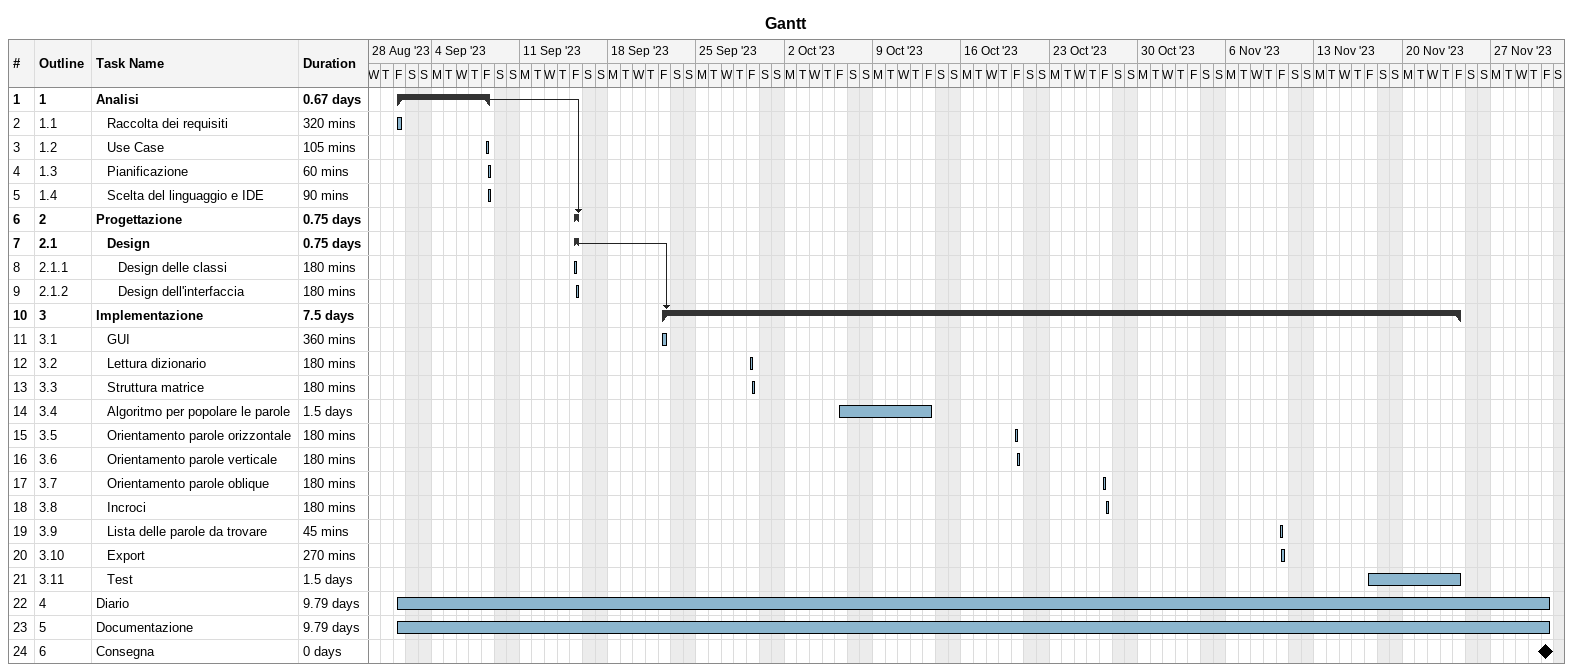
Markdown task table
Gantt

| ID | WBS | Task | Duration | Start | Finish | Predecessors |
|---|---|---|---|---|---|---|
| 1 | 1 | **Analisi** | 0.67d | 2023-09-01 | 2023-09-08 |  |
| 2 | 1.1 | Raccolta dei requisiti | 320min | 2023-09-01 | 2023-09-01 |  |
| 3 | 1.2 | Use Case | 105min | 2023-09-08 | 2023-09-08 |  |
| 4 | 1.3 | Pianificazione | 60min | 2023-09-08 | 2023-09-08 |  |
| 5 | 1.4 | Scelta del linguaggio e IDE | 90min | 2023-09-08 | 2023-09-08 |  |
| 6 | 2 | **Progettazione** | 0.75d | 2023-09-15 | 2023-09-15 | 1 |
| 7 | 2.1 | **Design** | 0.75d | 2023-09-15 | 2023-09-15 |  |
| 8 | 2.1.1 | Design delle classi | 180min | 2023-09-15 | 2023-09-15 |  |
| 9 | 2.1.2 | Design dell'interfaccia | 180min | 2023-09-15 | 2023-09-15 |  |
| 10 | 3 | **Implementazione** | 7.5d | 2023-09-22 | 2023-11-24 | 7 |
| 11 | 3.1 | GUI | 360min | 2023-09-22 | 2023-09-22 |  |
| 12 | 3.2 | Lettura dizionario | 180min | 2023-09-29 | 2023-09-29 |  |
| 13 | 3.3 | Struttura matrice | 180min | 2023-09-29 | 2023-09-29 |  |
| 14 | 3.4 | Algoritmo per popolare le parole | 1.5d | 2023-10-06 | 2023-10-13 |  |
| 15 | 3.5 | Orientamento parole orizzontale | 180min | 2023-10-20 | 2023-10-20 |  |
| 16 | 3.6 | Orientamento parole verticale | 180min | 2023-10-20 | 2023-10-20 |  |
| 17 | 3.7 | Orientamento parole oblique | 180min | 2023-10-27 | 2023-10-27 |  |
| 18 | 3.8 | Incroci | 180min | 2023-10-27 | 2023-10-27 |  |
| 19 | 3.9 | Lista delle parole da trovare | 45min | 2023-11-10 | 2023-11-10 |  |
| 20 | 3.10 | Export | 270min | 2023-11-10 | 2023-11-10 |  |
| 21 | 3.11 | Test | 1.5d | 2023-11-17 | 2023-11-24 |  |
| 22 | 4 | Diario | 9.79d | 2023-09-01 | 2023-12-01 |  |
| 23 | 5 | Documentazione | 9.79d | 2023-09-01 | 2023-12-01 |  |
| 24 | 6 | Consegna | 0d | 2023-12-01 | 2023-12-01 |  |
